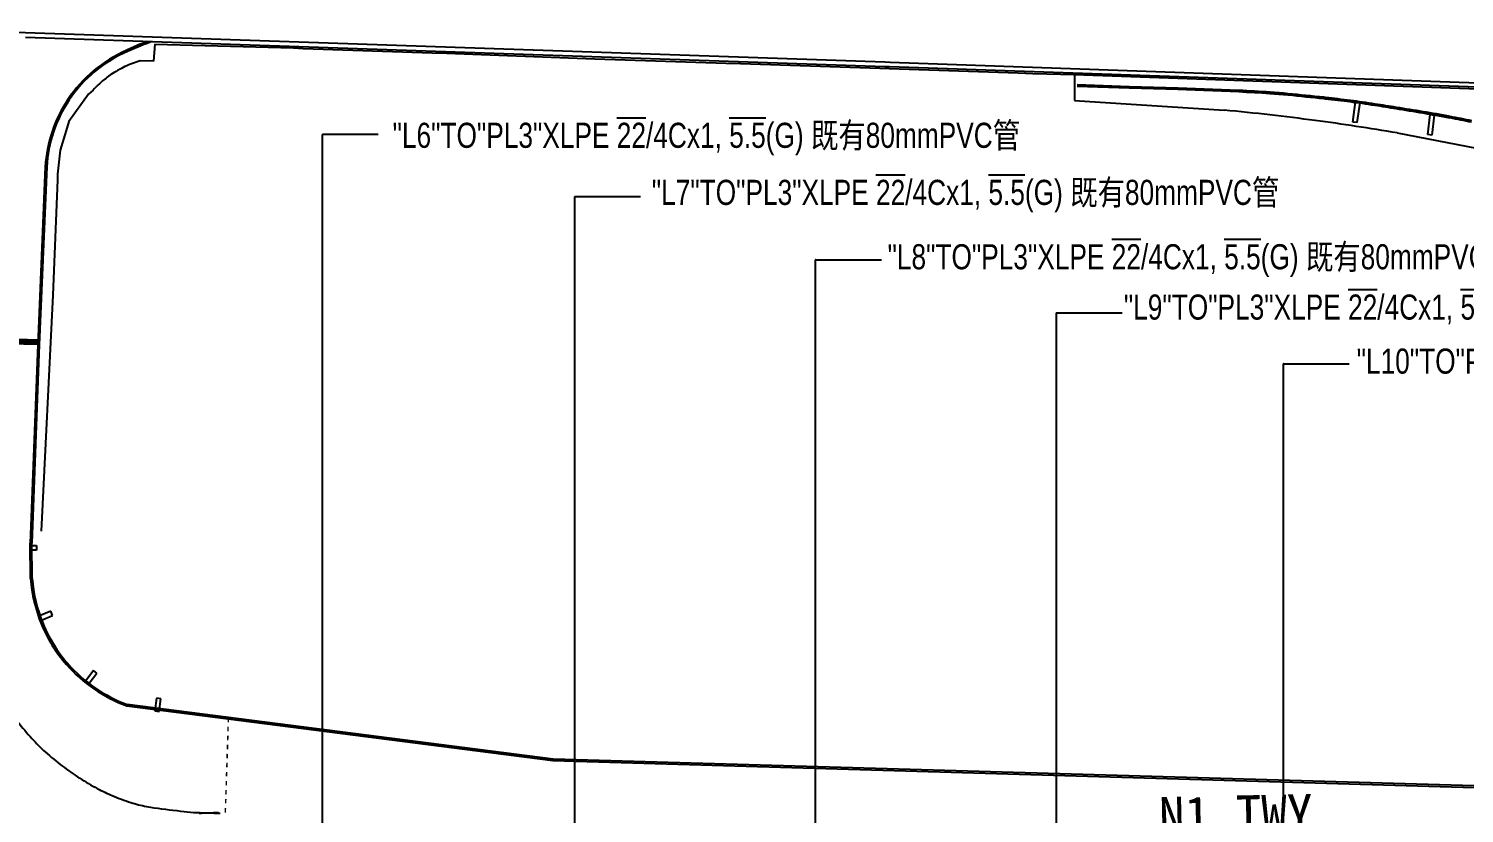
# Model space of a CAD drawing. Header units: millimetres. Extents: x 1358 to 1865, y 706 to 1003.
# Drawn here: x 1657.4 to 1727.2, y 907.8 to 946 of the extents above; entities that cross this region are included whole.
import ezdxf
from ezdxf.enums import TextEntityAlignment as Align

# ---------------------------------------------------------------- set-up
doc = ezdxf.new("R2010")
doc.units = ezdxf.units.MM
doc.layers.add('建築', color=7, linetype='Continuous')
doc.layers.add('文字', color=6, linetype='Continuous')
doc.styles.add('新細明體', font='')
doc.styles.add('細明體', font='')
doc.styles.get('新細明體').set_extended_font_data('新細明體')
doc.styles.get('細明體').set_extended_font_data('細明體')

msp = doc.modelspace()

# ---------------------------------------------------------------- hatches: boundary and pattern name
at = {"layer": '建築', "ltscale": 1000}
for points in [[(1667.141, 912.018), (1667.068, 912.021), (1667.061, 911.801, -0.00065), (1667.097, 911.8), (1667.134, 911.799)], [(1667.128, 911.582), (1667.055, 911.585), (1667.048, 911.365, -0.00065), (1667.085, 911.364), (1667.121, 911.363)], [(1667.099, 910.704), (1667.026, 910.706), (1667.019, 910.487, -0.00065), (1667.055, 910.485), (1667.092, 910.484)], [(1667.07, 909.825), (1666.997, 909.828), (1666.99, 909.608, -0.00065), (1667.026, 909.607), (1667.063, 909.606)], [(1667.041, 908.947), (1666.968, 908.949), (1666.961, 908.73, -0.00065), (1666.997, 908.728), (1667.034, 908.727)], [(1667.012, 908.068), (1666.939, 908.071), (1666.932, 907.851, -0.00065), (1666.968, 907.85), (1667.005, 907.849)]]:
    msp.add_hatch(color=256, dxfattribs=at).paths.add_polyline_path(points)
h = msp.add_hatch(color=256, dxfattribs=at)
h.paths.add_polyline_path([(1667.121, 912.462), (1667.085, 912.463), (1667.077, 912.244), (1667.114, 912.243)])
h.paths.add_polyline_path([(1667.158, 912.461), (1667.121, 912.462), (1667.114, 912.243), (1667.151, 912.241)])
h = msp.add_hatch(color=256, dxfattribs=at)
h.paths.add_polyline_path([(1667.092, 911.584), (1667.056, 911.585), (1667.049, 911.365), (1667.085, 911.364)])
h.paths.add_polyline_path([(1667.129, 911.583), (1667.092, 911.584), (1667.085, 911.364), (1667.122, 911.363)])
h = msp.add_hatch(color=256, dxfattribs=at)
h.paths.add_polyline_path([(1667.079, 911.148), (1667.043, 911.149), (1667.035, 910.929), (1667.072, 910.928)])
h.paths.add_polyline_path([(1667.116, 911.146), (1667.079, 911.148), (1667.072, 910.928), (1667.109, 910.927)])
h = msp.add_hatch(color=256, dxfattribs=at)
h.paths.add_polyline_path([(1667.05, 910.269), (1667.014, 910.27), (1667.007, 910.051), (1667.043, 910.049)])
h.paths.add_polyline_path([(1667.087, 910.268), (1667.05, 910.269), (1667.043, 910.049), (1667.08, 910.048)])
h = msp.add_hatch(color=256, dxfattribs=at)
h.paths.add_polyline_path([(1667.022, 909.391), (1666.985, 909.392), (1666.978, 909.172), (1667.014, 909.171)])
h.paths.add_polyline_path([(1667.058, 909.389), (1667.022, 909.391), (1667.014, 909.171), (1667.051, 909.17)])
h = msp.add_hatch(color=256, dxfattribs=at)
h.paths.add_polyline_path([(1666.993, 908.512), (1666.956, 908.513), (1666.949, 908.294), (1666.986, 908.292)])
h.paths.add_polyline_path([(1667.029, 908.511), (1666.993, 908.512), (1666.986, 908.292), (1667.022, 908.291)])
h = msp.add_hatch(color=256, dxfattribs=at)
h.paths.add_polyline_path([(1667.007, 908.951), (1666.971, 908.953), (1666.963, 908.733), (1667, 908.732)])
h.paths.add_polyline_path([(1667.044, 908.95), (1667.007, 908.951), (1667, 908.732), (1667.037, 908.73)])

# ---------------------------------------------------------------- linework, layer by layer
for p, q in [((1653.864, 945.91, -0.309), (1699.052, 944.354, -0.309)), ((1657.254, 945.565, -0.309), (1699.047, 944.128, -0.309)), ((1662.864, 945.234, -0.309), (1662.179, 944.924, -0.309)), ((1663.092, 945.229, -0.309), (1662.217, 944.862, -0.309)), ((1663.092, 945.229, -0.309), (1662.217, 944.862, -0.309)), ((1662.864, 945.234, -0.309), (1663.145, 945.362, -0.309)), ((1663.092, 945.229, -0.309), (1663.367, 945.355, -0.309)), ((1663.092, 945.229, -0.309), (1663.367, 945.355, -0.309)), ((1663.546, 945.223, -0.309), (1663.479, 944.392, -0.309)), ((1663.546, 945.223, -0.309), (1670.29, 945.038, -0.309)), ((1670.29, 945.038, -0.309), (1670.763, 945.011, -0.309)), ((1670.763, 945.011, -0.309), (1677.037, 944.804, -0.309)), ((1677.037, 944.804, -0.309), (1677.743, 944.781, -0.309)), ((1677.743, 944.781, -0.309), (1684.497, 944.521, -0.309)), ((1663.479, 944.392, -0.309), (1662.829, 944.408, -0.309)), ((1684.497, 944.521, -0.309), (1684.949, 944.514, -0.309)), ((1684.949, 944.514, -0.309), (1691.323, 944.289, -0.309)), ((1691.323, 944.289, -0.309), (1692.026, 944.274, -0.309)), ((1692.026, 944.274, -0.309), (1698.804, 944.047, -0.309)), ((1699.047, 944.128, -0.309), (1699.269, 944.137, -0.309)), ((1699.052, 944.354, -0.309), (1699.307, 944.343, -0.309)), ((1699.269, 944.137, -0.309), (1762.428, 941.937, -0.309)), ((1699.307, 944.343, -0.309), (1762.456, 942.14, -0.309)), ((1698.804, 944.047, -0.309), (1699.262, 944.033, -0.309)), ((1699.263, 944.04, -0.309), (1705.535, 943.828, -0.309)), ((1705.535, 943.828, -0.309), (1706.241, 943.792, -0.309)), ((1706.241, 943.792, -0.309), (1708.267, 943.74, -0.309)), ((1708.267, 943.74, -0.309), (1762.445, 941.827, -0.309)), ((1708.267, 943.74, -0.309), (1708.28, 942.476, -0.309)), ((1660.307, 942.782, -0.309), (1659.365, 941.459, -0.309)), ((1660.538, 942.988, -0.309), (1660.307, 942.782, -0.309)), ((1710.936, 943.078, -0.386), (1708.399, 943.168, -0.386)), ((1710.938, 943.152, -0.386), (1708.402, 943.241, -0.386)), ((1713.306, 943.011, -0.386), (1710.936, 943.078, -0.386)), ((1713.308, 943.084, -0.386), (1710.938, 943.152, -0.386)), ((1716.268, 942.896, -0.386), (1713.306, 943.011, -0.386)), ((1716.271, 942.969, -0.386), (1713.308, 943.084, -0.386)), ((1708.28, 942.476, -0.309), (1715.56, 942.01, -0.309)), ((1721.818, 941.433, -0.309), (1721.948, 942.41, -0.309)), ((1721.948, 942.41, -0.309), (1722.169, 942.373, -0.309)), ((1722.029, 941.405, -0.309), (1722.169, 942.373, -0.309)), ((1659.365, 941.459, -0.309), (1659.277, 941.19, -0.309)), ((1722.029, 941.405, -0.309), (1721.818, 941.433, -0.309)), ((1725.559, 941.798, -0.309), (1725.445, 940.829, -0.309)), ((1725.559, 941.798, -0.309), (1725.775, 941.762, -0.309)), ((1725.775, 941.762, -0.309), (1725.661, 940.787, -0.309)), ((1659.277, 941.19, -0.309), (1658.93, 940.064, -0.309)), ((1723.965, 940.902, -0.309), (1729.31, 939.872, -0.309)), ((1725.661, 940.787, -0.309), (1725.445, 940.829, -0.309)), ((1658.93, 940.064, -0.309), (1658.81, 938.89, -0.309)), ((1658.214, 939.258, -0.309), (1657.847, 930.601, -0.309)), ((1658.283, 939.255, -0.309), (1657.917, 930.603, -0.309)), ((1658.214, 939.258, -0.309), (1658.214, 939.258, -0.309)), ((1658.283, 939.255, -0.309), (1658.283, 939.255, -0.309)), ((1658.811, 938.619, -0.309), (1658.575, 933.019, -0.309)), ((1658.81, 938.89, -0.309), (1658.811, 938.619, -0.309)), ((1658.575, 933.019, -0.309), (1658.017, 921.532, -0.309)), ((1652.471, 930.791, -0.309), (1657.848, 930.623, -0.309)), ((1652.474, 930.874, -0.309), (1657.852, 930.702, -0.309)), ((1652.477, 930.95, -0.309), (1657.854, 930.761, -0.309)), ((1652.48, 931.037, -0.309), (1657.857, 930.837, -0.309)), ((1657.847, 930.601, -0.309), (1657.483, 920.953, -0.309)), ((1657.917, 930.603, -0.309), (1657.561, 920.953, -0.309)), ((1657.5, 919.235, -0.309), (1657.483, 920.953, -0.309)), ((1657.78, 920.614, -0.309), (1657.556, 920.614, -0.309)), ((1657.559, 920.833, -0.309), (1657.781, 920.836, -0.309)), ((1657.583, 919.239, -0.309), (1657.561, 920.953, -0.309)), ((1657.781, 920.836, -0.309), (1657.78, 920.614, -0.309)), ((1658.488, 917.643, -0.309), (1657.931, 917.411, -0.309)), ((1658.563, 917.434, -0.309), (1658.488, 917.643, -0.309)), ((1658.026, 917.208, -0.309), (1658.563, 917.434, -0.309)), ((1660.558, 914.755, -0.309), (1660.184, 914.262, -0.309)), ((1660.728, 914.621, -0.309), (1660.558, 914.755, -0.309)), ((1660.354, 914.136, -0.309), (1660.728, 914.621, -0.309)), ((1663.623, 913.412, -0.309), (1663.534, 912.792, -0.309)), ((1663.835, 913.38, -0.309), (1663.623, 913.412, -0.309)), ((1663.747, 912.762, -0.309), (1663.835, 913.38, -0.309)), ((1662.18, 913.042, -0.309), (1682.903, 910.378, -0.309)), ((1662.191, 913.127, -0.309), (1682.91, 910.463, -0.309)), ((1663.534, 912.792, -0.309), (1663.747, 912.762, -0.309)), ((1682.903, 910.378, -0.309), (1750.224, 908.42, -0.309)), ((1682.91, 910.463, -0.309), (1750.224, 908.506, -0.309))]:
    msp.add_line(p, q, dxfattribs=at)
for centre, radius, start, end in [((1685.683, 767.391, -0.309), 184.086, 72.18246, 86.7591), ((1664.801, 938.869, -0.309), 6.598, 113.4092, 129.88787), ((1664.777, 938.882, -0.309), 6.505, 113.18228, 129.66485), ((1664.777, 938.882, -0.309), 6.505, 113.18228, 129.66485), ((1664.192, 939.65, -0.309), 4.949, 115.14199, 124.29141), ((1664.192, 939.65, -0.309), 4.949, 105.99258, 115.14199), ((1664.801, 938.869, -0.309), 6.598, 129.88787, 146.36654), ((1664.777, 938.882, -0.309), 6.505, 129.66485, 146.14742), ((1664.777, 938.882, -0.309), 6.505, 129.66485, 146.14742), ((1664.192, 939.65, -0.309), 4.949, 130.94021, 137.58901), ((1664.192, 939.65, -0.309), 4.949, 124.29141, 130.94021), ((1712.699, 866.133, -0.386), 76.846, 86.20686, 87.33836), ((1712.699, 866.133, -0.386), 76.919, 86.20686, 87.33857), ((1716.098, 917.401, -0.386), 25.465, 84.24119, 86.20686), ((1716.098, 917.401, -0.386), 25.538, 84.24119, 86.20686), ((1425.065, -1968.404, -0.386), 2925.909, 84.206913, 84.24119), ((1425.065, -1968.404, -0.386), 2925.982, 84.206913, 84.24119), ((1664.801, 938.869, -0.309), 6.598, 146.36654, 161.49311), ((1664.777, 938.882, -0.309), 6.505, 146.14742, 161.4335), ((1664.777, 938.882, -0.309), 6.505, 146.14742, 161.4335), ((1705.076, 829.994, -0.309), 112.506, 83.52019, 84.65292), ((1719.703, 935.743, -0.386), 6.854, 83.49868, 84.20691), ((1719.703, 935.743, -0.386), 6.927, 83.49868, 84.20691), ((1707.242, 826.391, -0.386), 116.913, 82.90483, 83.49868), ((1707.242, 826.391, -0.386), 116.986, 82.90483, 83.49868), ((1718.162, 914.126, -0.386), 28.501, 81.70207, 82.90483), ((1718.162, 914.126, -0.386), 28.575, 81.70207, 82.90483), ((1712.069, 872.351, -0.386), 70.718, 81.20469, 81.70207), ((1712.069, 872.351, -0.386), 70.791, 81.20469, 81.70207), ((1690.989, 736.11, -0.386), 208.581, 80.91507, 81.20469), ((1690.989, 736.11, -0.386), 208.654, 80.91507, 81.20469), ((1683.372, 688.473, -0.386), 256.822, 80.62047, 80.91507), ((1683.372, 688.473, -0.386), 256.895, 80.62047, 80.91507), ((1705.076, 829.994, -0.309), 112.506, 82.38747, 83.52019), ((1705.076, 829.994, -0.309), 112.506, 81.36096, 82.38747), ((1715.174, 881.002, -0.386), 61.685, 80.01934, 80.62047), ((1715.174, 881.002, -0.386), 61.758, 80.01934, 80.62047), ((1718.03, 897.23, -0.386), 45.207, 79.15431, 80.01934), ((1718.03, 897.23, -0.386), 45.28, 79.15431, 80.01934), ((1705.692, 832.83, -0.386), 110.779, 78.60172, 79.15431), ((1705.692, 832.83, -0.386), 110.852, 78.60172, 79.15431), ((1664.801, 938.869, -0.309), 6.598, 161.49311, 176.61969), ((1664.777, 938.882, -0.309), 6.505, 161.4335, 176.71957), ((1664.777, 938.882, -0.309), 6.505, 161.4335, 176.71957), ((1705.076, 829.994, -0.309), 112.506, 80.33445, 81.36096), ((1664.604, 919.739, -0.309), 7.122, 184.05903, 202.59206), ((1664.652, 919.75, -0.309), 7.088, 184.13261, 202.52338), ((1664.604, 919.739, -0.309), 7.122, 202.59206, 221.12509), ((1664.652, 919.75, -0.309), 7.088, 202.52338, 220.91416), ((1664.604, 919.739, -0.309), 7.122, 221.12509, 235.61198), ((1664.652, 919.75, -0.309), 7.088, 220.91416, 235.31388), ((1664.604, 919.739, -0.309), 7.122, 235.61198, 250.09888), ((1664.652, 919.75, -0.309), 7.088, 235.31388, 249.7136), ((1666.508, 919.598, -0.309), 12.102, 217.30821, 222.30667), ((1664.55, 917.815, -0.309), 9.454, 222.30667, 227.96255), ((1666.939, 920.465, -0.309), 13.022, 227.96255, 232.67041), ((1666.422, 919.787, -0.309), 12.169, 232.67041, 237.54057), ((1666.979, 920.662, -0.309), 13.206, 237.54057, 241.81208), ((1664.982, 916.937, -0.309), 8.98, 241.81208, 246.99268), ((1665.377, 917.867, -0.309), 9.99, 246.99268, 252.46561), ((1664.492, 915.064, -0.309), 7.05, 252.46561, 258.98135), ((1664.334, 914.255, -0.309), 6.226, 258.98135, 262.35776), ((1676.93, 1008.13, -0.309), 100.943, 262.35776, 263.19622), ((1665.896, 915.647, -0.309), 7.804, 263.19622, 267.59128), ((1669.319, 1030.259, -0.309), 122.466, 268.245, 268.7856), ((1666.618, 893.284, -0.309), 14.546, 89.93564, 93.6156)]:
    msp.add_arc(centre, radius, start, end, dxfattribs=at)
at = {"layer": '文字'}
for p, q in [((1671.704, 879.006, 0.382), (1671.704, 940.824, 0.382)), ((1671.719, 940.838, 0.382), (1674.402, 940.838, 0.382)), ((1683.966, 878.603, -0.096), (1683.966, 937.792, -0.096)), ((1683.981, 937.807, -0.096), (1687.167, 937.807, -0.096)), ((1695.679, 878.199, -0.096), (1695.679, 934.716, -0.096)), ((1695.693, 934.73, -0.096), (1698.879, 934.73, -0.096)), ((1707.391, 877.796, -0.096), (1707.391, 932.136, -0.096)), ((1707.406, 932.15, -0.096), (1710.592, 932.15, -0.096)), ((1718.439, 877.416, -0.309), (1718.439, 929.656, -0.309)), ((1718.454, 929.671, -0.309), (1721.64, 929.671, -0.309))]:
    msp.add_line(p, q, dxfattribs=at)
for centre in [(1671.719, 940.824, 0.382), (1683.981, 937.792, -0.096), (1695.693, 934.716, -0.096), (1707.406, 932.136, -0.096), (1718.454, 929.656, -0.309)]:
    msp.add_arc(centre, 0.0146, 90, 180, dxfattribs=at)

# ---------------------------------------------------------------- texts
at = {"layer": '建築', "ltscale": 1000, "style": '細明體'}
msp.add_text('N1 TWY', height=1.8312, rotation=1.14962, dxfattribs=at).set_placement((1716.118, 907.762, -0.154), align=Align.MIDDLE_CENTER)
at = {"layer": '文字', "style": '新細明體', "width": 0.8}
for s, p in [('"L6"TO"PL3"XLPE %%O22%%O/4Cx1, %%O5.5%%O(G) 既有80mmPVC管 ', (1675.106, 940.178, 0.239)), ('"L7"TO"PL3"XLPE %%O22%%O/4Cx1, %%O5.5%%O(G) 既有80mmPVC管', (1687.714, 937.402, 244.077)), ('"L8"TO"PL3"XLPE %%O22%%O/4Cx1, %%O5.5%%O(G) 既有80mmPVC管', (1699.181, 934.271, -0.143)), ('"L9"TO"PL3"XLPE %%O22%%O/4Cx1, %%O5.5%%O(G) 既有80mmPVC管', (1710.675, 931.824, 0.166)), ('"L10"TO"PL3"XLPE %%O22%%O/4Cx1, %%O5.5%%O(G) 既有80mmPVC管', (1721.998, 929.195, -0.143))]:
    msp.add_text(s, height=1.22078, dxfattribs=at).set_placement(p)

doc.saveas('drawing.dxf')
